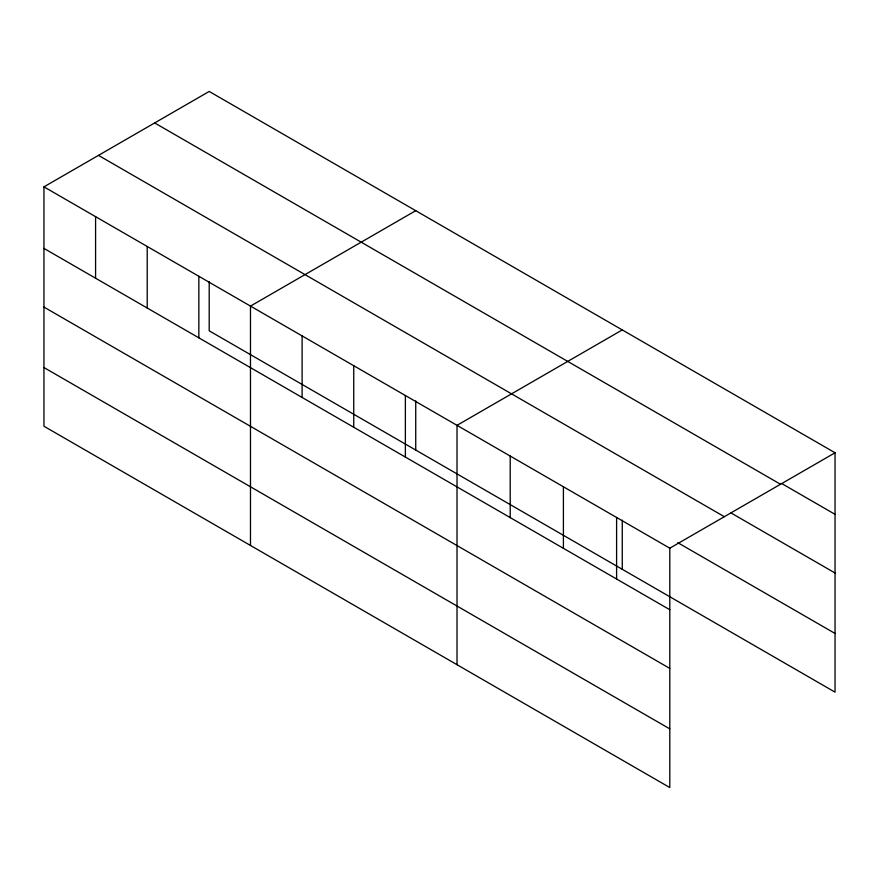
<?xml version="1.0" encoding="UTF-8"?>
<svg xmlns="http://www.w3.org/2000/svg" width="879" height="879" viewBox="0 0 879 879"><rect width="100%" height="100%" fill="white"/><g stroke="black" fill="none" stroke-linecap="round" stroke-linejoin="round"><path stroke-width="1.32" d="M43.95 186.853L669.798 548.188L669.798 787.551L43.95 426.227L43.95 186.853L209.202 91.449L835.05 452.773L835.05 692.147L209.202 330.812L209.202 281.687M415.734 210.685L250.482 306.101L250.482 545.463M622.266 329.922L457.014 425.337L457.014 664.7M669.798 548.188L835.05 452.773M781.849 483.615L835.05 514.336M154.671 122.939L780.519 484.263M731.02 512.951L835.05 573.009M98.481 155.374L724.329 516.698M677.819 542.695L835.05 633.462M43.95 248.405L669.798 609.74M43.95 307.09L669.798 668.414M43.95 367.543L669.798 728.878M622.266 520.17L622.266 569.295M616.597 517.478L616.597 579.03M563.406 486.757L563.406 548.309M510.205 456.047L510.205 517.599M415.734 400.923L415.734 450.048M405.373 395.528L405.373 457.08M353.743 365.719L353.743 427.271M302.112 335.91L302.112 397.462M198.852 276.292L198.852 337.844M147.211 246.472L147.211 308.035M95.58 216.663L95.58 278.225"/></g></svg>
